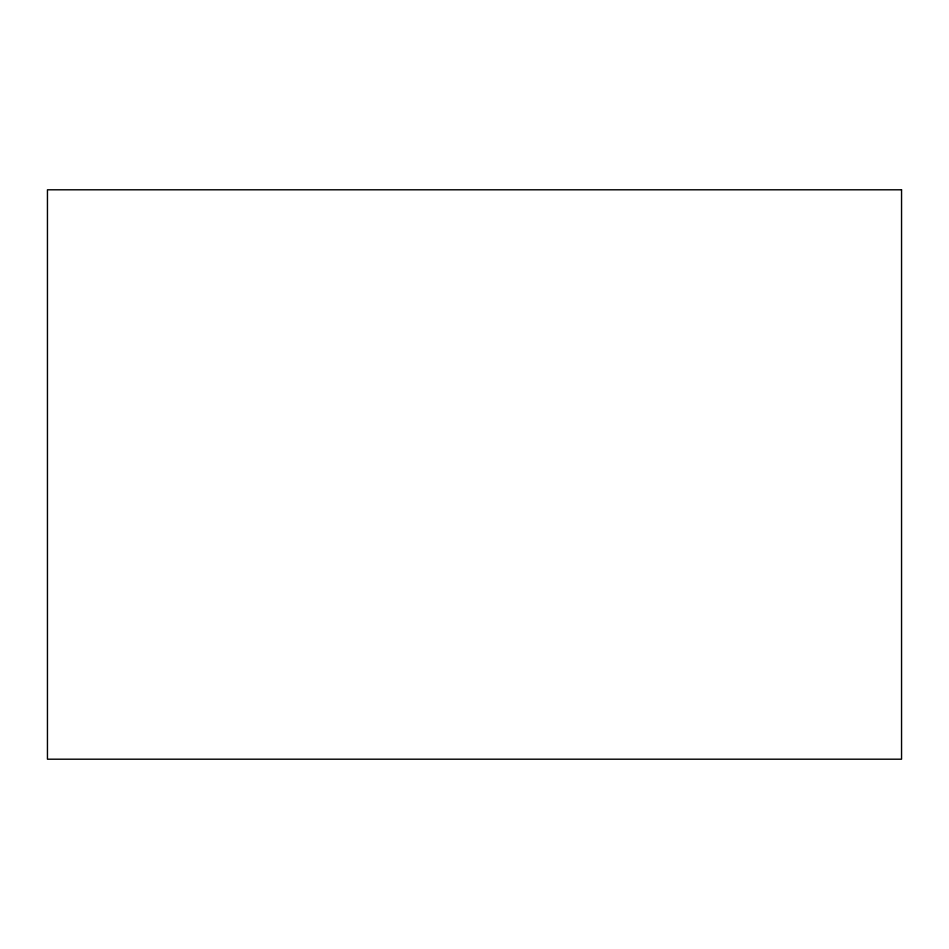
<?xml version="1.0" encoding="UTF-8"?>
<svg xmlns="http://www.w3.org/2000/svg" width="949" height="949" viewBox="0 0 949 949"><rect width="100%" height="100%" fill="white"/><g stroke="black" fill="none" stroke-linecap="round" stroke-linejoin="round"><path stroke-width="1.42" d="M901.55 189.8L47.45 189.8L47.45 759.2L901.55 759.2L901.55 189.8"/></g></svg>
